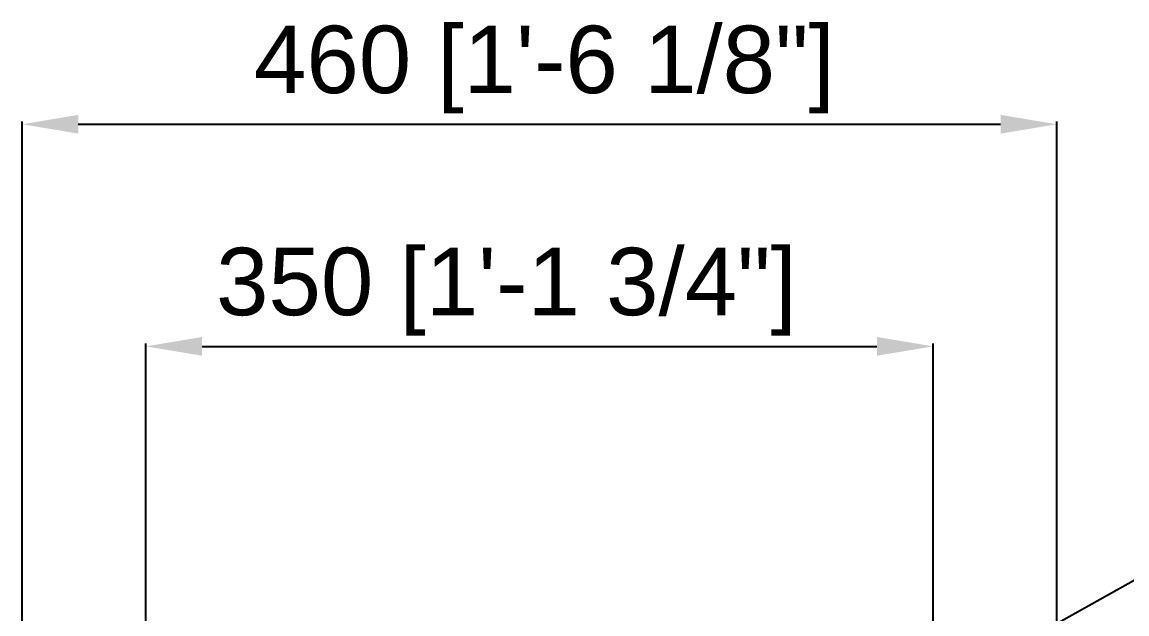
# Model space of a CAD drawing. Header units: millimetres. Extents: x -1070 to 42146, y 1440 to 12921.
# Drawn here: x 2077.6 to 2568.7, y 3546.6 to 3809.8 of the extents above; entities that cross this region are included whole.
import ezdxf

# ---------------------------------------------------------------- set-up
doc = ezdxf.new("R2010")
doc.units = ezdxf.units.MM
doc.layers.add('DIM', color=4, linetype='Continuous')
doc.styles.get("Standard").update_dxf_attribs({"font": 'arial.ttf'})
doc.dimstyles.new('ISO-200', dxfattribs={"dimtxt": 30, "dimasz": 25, "dimexe": 1.25, "dimexo": 5, "dimgap": 5, "dimtad": 1, "dimtoh": 1, "dimdec": 1, "dimdsep": 46, "dimtxsty": 'Standard', "dimcen": 2.5, "dimadec": 0, "dimazin": 0, "dimtfac": 1, "dimtdec": 1, "dimtmove": 0, "dimatfit": 3, "dimfxl": 1, "dimarcsym": 0})

# ---------------------------------------------------------------- blocks, each defined once
blk = doc.blocks.new('*D64')
at = {"layer": 'Defpoints', "color": 0, "transparency": 16777216}
for p in [(2482.58, 3665.63), (2132.58, 3513.54), (2482.58, 3513.54)]:
    blk.add_point(p, dxfattribs=at)
at = {"layer": 'DIM', "color": 0, "lineweight": -2, "transparency": 16777216}
for p, q in [((2132.58, 3518.54), (2132.58, 3666.88)), ((2157.58, 3665.63), (2457.58, 3665.63)), ((2482.58, 3518.54), (2482.58, 3666.88))]:
    blk.add_line(p, q, dxfattribs=at)
at = {"layer": 'DIM', "color": 0, "transparency": 16777216}
for points in [[(2157.58, 3669.79), (2157.58, 3661.46), (2132.58, 3665.63)], [(2457.58, 3669.79), (2457.58, 3661.46), (2482.58, 3665.63)]]:
    blk.add_solid(points, dxfattribs=at)
at = {"layer": 'DIM', "color": 0, "lineweight": -3, "transparency": 16777216, "insert": (2292.9, 3709.47), "char_height": 30, "attachment_point": 2}
blk.add_mtext('350 [1\'-1 3/4"]', dxfattribs=at)
blk = doc.blocks.new('*D65')
at = {"layer": 'Defpoints', "color": 0, "transparency": 16777216}
for p in [(2537.58, 3764.4), (2077.58, 3416.54), (2537.58, 3416.54)]:
    blk.add_point(p, dxfattribs=at)
at = {"layer": 'DIM', "color": 0, "lineweight": -2, "transparency": 16777216}
for p, q in [((2077.58, 3421.54), (2077.58, 3765.65)), ((2102.58, 3764.4), (2512.58, 3764.4)), ((2537.58, 3421.54), (2537.58, 3765.65))]:
    blk.add_line(p, q, dxfattribs=at)
at = {"layer": 'DIM', "color": 0, "transparency": 16777216}
for points in [[(2102.58, 3768.56), (2102.58, 3760.23), (2077.58, 3764.4)], [(2512.58, 3768.56), (2512.58, 3760.23), (2537.58, 3764.4)]]:
    blk.add_solid(points, dxfattribs=at)
at = {"layer": 'DIM', "color": 0, "lineweight": -3, "transparency": 16777216, "insert": (2309.75, 3808.24), "char_height": 30, "attachment_point": 2}
blk.add_mtext('460 [1\'-6 1/8"]', dxfattribs=at)
blk = doc.blocks.new('*D41')
at = {"layer": 'Defpoints', "color": 0, "transparency": 16777216}
for p in [(2485.64, 3513.25), (2482.58, 3511.54)]:
    blk.add_point(p, dxfattribs=at)
at = {"layer": 'DIM', "color": 0, "lineweight": -2, "transparency": 16777216}
for p, q in [((2587.14, 3570.04), (2507.46, 3525.46)), ((2910.71, 3570.04), (2587.14, 3570.04)), ((2482.58, 3511.54), (2485.64, 3513.25))]:
    blk.add_line(p, q, dxfattribs=at)
at = {"layer": 'DIM', "color": 0, "transparency": 16777216}
blk.add_solid([(2505.42, 3529.09), (2509.49, 3521.82), (2485.64, 3513.25)], dxfattribs=at)
at = {"layer": 'DIM', "color": 0, "lineweight": -3, "transparency": 16777216, "insert": (2751.43, 3615.04), "char_height": 30, "width": 329.3045, "attachment_point": 5}
blk.add_mtext('{\\fGulim|b0|i0|c134|p0;4-M8 through hole}', dxfattribs=at)

msp = doc.modelspace()

# ---------------------------------------------------------------- dimensions: what is measured, and where the dimension line sits
at = {"layer": 'DIM', "color": 7, "lineweight": -3}
for base, p1, p2, picture, middle in [((2537.583, 3764.397), (2077.583, 3416.541), (2537.583, 3416.541), '*D65', (2309.75, 3764.397)), ((2482.583, 3665.627), (2132.583, 3513.541), (2482.583, 3513.541), '*D64', (2292.895, 3665.627))]:
    dim = msp.add_linear_dim(base=base, p1=p1, p2=p2, dimstyle='ISO-200', dxfattribs=at)
    dim.commit()
    dim.dimension.update_dxf_attribs({"geometry": picture, "text_midpoint": middle, "dimtype": 160})
dim = msp.add_radius_dim(center=(2482.583, 3511.541), mpoint=(2485.637, 3513.25), text='{\\fGulim|b0|i0|c134|p0;4-M8 through hole}', dimstyle='ISO-200', dxfattribs=at)
dim.commit()
dim.dimension.update_dxf_attribs({"geometry": '*D41', "text_midpoint": (2751.429, 3570.036), "dimtype": 164})

doc.saveas('drawing.dxf')
